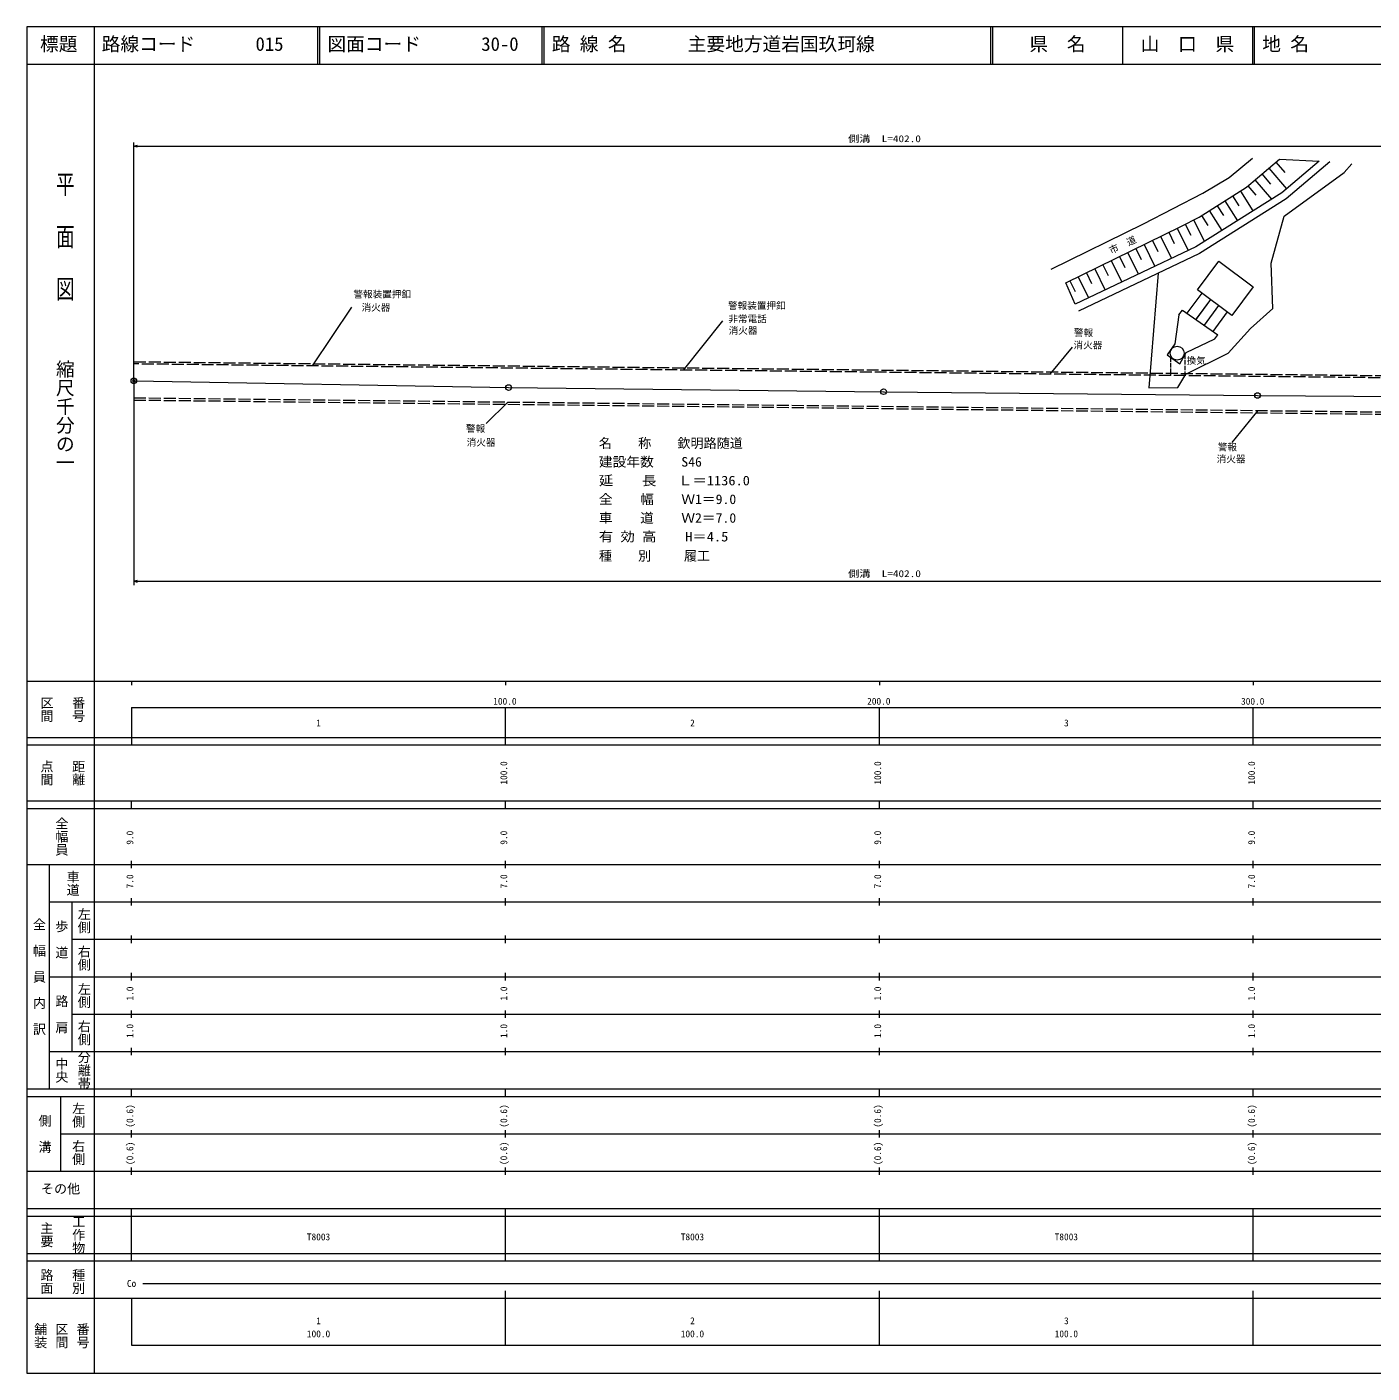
# Model space of a CAD drawing. Units: millimetres, scale not verified. Extents: x -67276 to 572724, y -108066 to 251934.
# Drawn here: x -67276 to 292485, y -108066 to 251934 of the extents above; entities that cross this region are included whole.
import ezdxf
from ezdxf.enums import TextEntityAlignment as Align

# ---------------------------------------------------------------- set-up
doc = ezdxf.new("R2010")
doc.units = ezdxf.units.MM
doc.header["$LTSCALE"] = 1000
doc.header["$PDMODE"] = 32
doc.header["$PDSIZE"] = 500
doc.linetypes.add('USER1', pattern=[4, 3.2, -0.8])
doc.linetypes.add('USER2', pattern=[1.5, 1.2, -0.3])
for name, color, linetype, lineweight in [('M-BGD', 7, 'Continuous', 13), ('M-BMK-LINE', 2, 'Continuous', 13), ('M-BMK-SRVR', 3, 'Continuous', 13), ('M-STR-HTXT', 7, 'Continuous', 13), ('M-STR-STR2', 171, 'Continuous', 13), ('M-TTL', 2, 'Continuous', 13), ('M-TTL-BAND', 7, 'Continuous', 13), ('M-TTL-LINE', 7, 'Continuous', 13), ('M-TTL-TXT', 7, 'Continuous', 13)]:
    doc.layers.add(name, color=color, linetype=linetype, lineweight=lineweight)
doc.layers.add('M-OTRS', color=6, linetype='Continuous')
doc.styles.add('@ＭＳ ゴシック', font='')
doc.styles.add('ＭＳ ゴシック', font='')
doc.styles.get('@ＭＳ ゴシック').set_extended_font_data('@MS Gothic')
doc.styles.get('ＭＳ ゴシック').set_extended_font_data('MS Gothic')

# ---------------------------------------------------------------- blocks, each defined once
blk = doc.blocks.new('BUHIN1')
at = {"color": 3, "linetype": 'Continuous', "lineweight": 13}
for radius in [750, 22.5]:
    blk.add_circle((0, 0), radius, dxfattribs=at)
blk = doc.blocks.new('BUHIN4')
at = {"color": 6, "linetype": 'Continuous', "lineweight": 13}
for radius in [50, 1.5]:
    blk.add_circle((0, 0), radius, dxfattribs=at)
blk = doc.blocks.new('BUHIN3')
at = {"color": 7, "linetype": 'Continuous', "lineweight": 13}
blk.add_lwpolyline([(-288, -1000), (0, 0), (285, -1000)], dxfattribs=at)

msp = doc.modelspace()

# ---------------------------------------------------------------- linework, layer by layer
at = {"layer": 'M-BGD'}
for p, q in [((254279, 211689), (260542, 216793)), ((258861, 209056), (267713, 216581)), ((267713, 216581), (278326, 216043)), ((278326, 216043), (268346, 207606)), ((263034, 212604), (265344, 209887)), ((264906, 214195), (269603, 208668)), ((266777, 215785), (269128, 213020)), ((268984, 201316), (285044, 213005)), ((281228, 215879), (269530, 205988)), ((285044, 213005), (287092, 215280)), ((246235, 201082), (258861, 209056)), ((247189, 207440), (254279, 211689)), ((259291, 209422), (261373, 206973)), ((261163, 211013), (265554, 205846)), ((231353, 199302), (247189, 207440)), ((268346, 207606), (245389, 193140)), ((269530, 205988), (246355, 191385)), ((253108, 205423), (256460, 200116)), ((255185, 206735), (256861, 204080)), ((257261, 208046), (260616, 202735)), ((248954, 202800), (252303, 197497)), ((251031, 204111), (252706, 201459)), ((206689, 187163), (231353, 199302)), ((210585, 183458), (241307, 198591)), ((240332, 198110), (243276, 192134)), ((241307, 198591), (246235, 201082)), ((242529, 199209), (244038, 196224)), ((244721, 200317), (247634, 194555)), ((246878, 201488), (248551, 198838)), ((265494, 188772), (268984, 201316)), ((233722, 194854), (235173, 191909)), ((235925, 195940), (238841, 190020)), ((238129, 197025), (239594, 194051)), ((245389, 193140), (213096, 177753)), ((246355, 191385), (213956, 175947)), ((227111, 191598), (229971, 185793)), ((229315, 192683), (230752, 189767)), ((231518, 193769), (234406, 187907)), ((218298, 187257), (221100, 181567)), ((220501, 188342), (221909, 185483)), ((222704, 189427), (225535, 183680)), ((224908, 190513), (226330, 187625)), ((245833, 181583), (251520, 189255)), ((251520, 189255), (260704, 182448)), ((265937, 176611), (265494, 188772)), ((211687, 184000), (213067, 181198)), ((213891, 185086), (216665, 179453)), ((216094, 186171), (217488, 183341)), ((235293, 186114), (232805, 155452)), ((213096, 177753), (210585, 183458)), ((246943, 180760), (242971, 175404)), ((255016, 174776), (245833, 181583)), ((260704, 182448), (255016, 174776)), ((249273, 179033), (245342, 173733)), ((249274, 179034), (245423, 173842)), ((249274, 179034), (245423, 173842)), ((251442, 177425), (247550, 172177)), ((259958, 171327), (265937, 176611)), ((240830, 174954), (239706, 167175)), ((240830, 174954), (241812, 176221)), ((241812, 176221), (251253, 169567)), ((253772, 175698), (249921, 170506)), ((250460, 168543), (251253, 169567)), ((254022, 164719), (259958, 171327)), ((239706, 167175), (237684, 164235)), ((242756, 164872), (250460, 168543)), ((237684, 164235), (241082, 161873)), ((241082, 161873), (242756, 164872)), ((242664, 159038), (254022, 164719)), ((240533, 155494), (242664, 159038)), ((232805, 155452), (240533, 155494))]:
    msp.add_line(p, q, dxfattribs=at)
at = {"layer": 'M-BGD', "linetype": 'USER2'}
for p, q in [((238616, 163588), (238616, 158719)), ((242444, 164313), (242444, 158675))]:
    msp.add_line(p, q, dxfattribs=at)
at = {"layer": 'M-BGD'}
msp.add_circle((240365, 164681), 1862, dxfattribs=at)
at = {"layer": 'M-BMK-LINE'}
for p, q in [((-38680, 204965), (-38680, 221022)), ((-38680, 157285), (-38680, 204965)), ((-38680, 157285), (-38680, 112916)), ((-38442, 157267), (61542, 155496)), ((61542, 155496), (161836, 154383)), ((161836, 154383), (261850, 153371)), ((261850, 153371), (362221, 152575)), ((-38680, 112916), (-38680, 102683))]:
    msp.add_line(p, q, dxfattribs=at)
at = {"layer": 'M-OTRS'}
msp.add_point((-38680, 157288), dxfattribs=at)
at = {"layer": 'M-STR-HTXT'}
for p, q in [((-38680, 220022), (364203, 220022)), ((9058, 161277), (19592, 177030)), ((108325, 160170), (118855, 173365)), ((206392, 159077), (212354, 166335)), ((61356, 151625), (55538, 145919)), ((255080, 140766), (261992, 149347)), ((-38680, 103683), (364203, 103683))]:
    msp.add_line(p, q, dxfattribs=at)
at = {"layer": 'M-STR-STR2', "linetype": 'USER1'}
for p, q in [((-38673, 162409), (462645, 156820)), ((462638, 156220), (-38680, 161809)), ((-38680, 152161), (462624, 146469)), ((-38673, 152761), (462631, 147069))]:
    msp.add_line(p, q, dxfattribs=at)
at = {"layer": 'M-TTL'}
for p, q in [((-67276, 251934), (-67276, -108066)), ((572724, 251934), (-67276, 251934)), ((-67276, -108066), (572724, -108066))]:
    msp.add_line(p, q, dxfattribs=at)
at = {"layer": 'M-TTL-BAND'}
for p, q in [((-49276, 241934), (-49276, -108066)), ((-67276, 76934), (471724, 76934)), ((-39276, 76934), (-39276, 75934)), ((60724, 76934), (60724, 75934)), ((160724, 76934), (160724, 75934)), ((260724, 76934), (260724, 75934)), ((-39276, 69934), (471724, 69934)), ((-39276, 69934), (-39276, 59934)), ((60724, 59934), (60724, 69934)), ((160724, 59934), (160724, 69934)), ((260724, 59934), (260724, 69934)), ((-67276, 61934), (471724, 61934)), ((-67276, 59934), (471724, 59934)), ((-67276, 44934), (471724, 44934)), ((-39276, 42934), (-39276, 44934)), ((60724, 42934), (60724, 44934)), ((160724, 42934), (160724, 44934)), ((260724, 42934), (260724, 44934)), ((-67276, 42934), (471724, 42934)), ((-39276, 26934), (-39276, 28934)), ((60724, 26934), (60724, 28934)), ((160724, 26934), (160724, 28934)), ((260724, 26934), (260724, 28934)), ((-67276, 27934), (471724, 27934)), ((-61276, -32066), (-61276, 27934)), ((-39276, 16934), (-39276, 18934)), ((60724, 16934), (60724, 18934)), ((160724, 16934), (160724, 18934)), ((260724, 16934), (260724, 18934)), ((-61276, 17934), (471724, 17934)), ((-55276, 17934), (-55276, -22066)), ((-55276, 7934), (471724, 7934)), ((-39276, 6934), (-39276, 8934)), ((60724, 6934), (60724, 8934)), ((160724, 6934), (160724, 8934)), ((260724, 6934), (260724, 8934)), ((-61276, -2066), (471724, -2066)), ((-39276, -3066), (-39276, -1066)), ((60724, -3066), (60724, -1066)), ((160724, -3066), (160724, -1066)), ((260724, -3066), (260724, -1066)), ((-55276, -12066), (471724, -12066)), ((-39276, -13066), (-39276, -11066)), ((60724, -13066), (60724, -11066)), ((160724, -13066), (160724, -11066)), ((260724, -13066), (260724, -11066)), ((-39276, -23066), (-39276, -21066)), ((60724, -23066), (60724, -21066)), ((160724, -23066), (160724, -21066)), ((260724, -23066), (260724, -21066)), ((-61276, -22066), (471724, -22066)), ((-67276, -32066), (471724, -32066)), ((-39276, -34066), (-39276, -32066)), ((60724, -34066), (60724, -32066)), ((160724, -34066), (160724, -32066)), ((260724, -34066), (260724, -32066)), ((-67276, -34066), (471724, -34066)), ((-58276, -34066), (-58276, -54066)), ((-39276, -45066), (-39276, -43066)), ((60724, -45066), (60724, -43066)), ((160724, -45066), (160724, -43066)), ((260724, -45066), (260724, -43066)), ((-58276, -44066), (471724, -44066)), ((-39276, -55066), (-39276, -53066)), ((60724, -55066), (60724, -53066)), ((160724, -55066), (160724, -53066)), ((260724, -55066), (260724, -53066)), ((-67276, -54066), (471724, -54066)), ((-67276, -64066), (471724, -64066)), ((-39276, -66066), (-39276, -64066)), ((60724, -66066), (60724, -64066)), ((160724, -66066), (160724, -64066)), ((260724, -66066), (260724, -64066)), ((-67276, -66066), (471724, -66066)), ((-39276, -76066), (-39276, -66066)), ((60724, -76066), (60724, -66066)), ((60724, -76066), (60724, -66066)), ((160724, -76066), (160724, -66066)), ((160724, -76066), (160724, -66066)), ((260724, -76066), (260724, -66066)), ((260724, -76066), (260724, -66066)), ((-67276, -76066), (471724, -76066)), ((-67276, -78066), (471724, -78066)), ((-39276, -78066), (-39276, -76066)), ((60724, -78066), (60724, -76066)), ((160724, -78066), (160724, -76066)), ((260724, -78066), (260724, -76066)), ((-36276, -84066), (359724, -84066)), ((60724, -100566), (60724, -86066)), ((160724, -100566), (160724, -86066)), ((260724, -100566), (260724, -86066)), ((-67276, -88066), (471724, -88066)), ((-39276, -88066), (-39276, -100566)), ((-39276, -100566), (471724, -100566))]:
    msp.add_line(p, q, dxfattribs=at)
at = {"layer": 'M-TTL-LINE'}
for p, q in [((-49276, 251934), (-49276, 241934)), ((10474, 251934), (10474, 241934)), ((10974, 251934), (10974, 241934)), ((70474, 251934), (70474, 241934)), ((70974, 251934), (70974, 241934)), ((190474, 251934), (190474, 241934)), ((190974, 251934), (190974, 241934)), ((225724, 251934), (225724, 241934)), ((260474, 251934), (260474, 241934)), ((260974, 251934), (260974, 241934)), ((-67276, 241934), (572724, 241934))]:
    msp.add_line(p, q, dxfattribs=at)

# ---------------------------------------------------------------- block references
at = {"layer": 'M-BMK-SRVR'}
for p in [(-38680, 157285), (61542, 155496), (161836, 154383), (261850, 153371)]:
    msp.add_blockref('BUHIN1', p, dxfattribs=at)
at = {"layer": 'M-OTRS'}
msp.add_blockref('BUHIN4', (-38680, 157288), dxfattribs=at)
at = {"layer": 'M-STR-HTXT', "rotation": 90}
for p in [(-38680, 220022), (-38680, 103683)]:
    msp.add_blockref('BUHIN3', p, dxfattribs=at)

# ---------------------------------------------------------------- texts
at = {"layer": 'M-BGD', "style": 'ＭＳ ゴシック'}
msp.add_text('市\u3000道', height=1833, rotation=25.2, dxfattribs=at).set_placement((222901, 190669), align=Align.BOTTOM_LEFT)
msp.add_text('換気', height=1833, dxfattribs=at).set_placement((242887, 161255), align=Align.BOTTOM_LEFT)
at = {"layer": 'M-STR-HTXT', "style": 'ＭＳ ゴシック', "width": 1.2}
for p in [(152339, 220566), (152339, 104249)]:
    msp.add_text('側溝\u3000L=402.0', height=1833, dxfattribs=at).set_placement(p, align=Align.BOTTOM_LEFT)
at = {"layer": 'M-STR-HTXT', "style": 'ＭＳ ゴシック'}
for s, p in [('警報装置押釦', (20062, 178987)), ('消火器', (22237, 175453)), ('警報装置押釦', (120227, 175959)), ('非常電話', (120321, 172375)), ('消火器', (120415, 169262)), ('警報', (212751, 168696)), ('消火器', (212647, 165372)), ('警報', (50149, 143042)), ('消火器', (50338, 139364)), ('警報', (251220, 138110)), ('消火器', (250925, 134911))]:
    msp.add_text(s, height=1833, dxfattribs=at).set_placement(p, align=Align.BOTTOM_LEFT)
at = {"layer": 'M-STR-STR2', "style": 'ＭＳ ゴシック'}
for s, p in [('名\u3000\u3000称\u3000\u3000欽明路随道', (85692, 138570)), ('種\u3000\u3000別\u3000 \u3000履工', (85698, 108444))]:
    msp.add_text(s, height=2566, dxfattribs=at).set_placement(p, align=Align.BOTTOM_LEFT)
for s, width, p in [('建設年数\u3000\u3000S46', 1.05, (85692, 133570)), ('延\u3000\u3000長\u3000 Ｌ＝1136.0', 1.1, (85692, 128570)), ('全\u3000\u3000幅\u3000\u3000Ｗ1＝9.0', 1.05, (85692, 123570)), ('車\u3000\u3000道\u3000\u3000Ｗ2＝7.0', 1.05, (85692, 118570)), ('有 効 高\u3000\u3000H＝4.5', 1.1, (85692, 113570))]:
    msp.add_text(s, height=2566, dxfattribs=dict(at, width=width)).set_placement(p, align=Align.BOTTOM_LEFT)
at = {"layer": 'M-TTL-BAND', "style": '@ＭＳ ゴシック', "width": 1.4}
msp.add_text('平  面  図', height=3666, rotation=270, dxfattribs=at).set_placement((-59999, 213408), align=Align.BOTTOM_LEFT)
at = {"layer": 'M-TTL-BAND'}
for s, height, rotation, style, p in [('縮尺千分の一', 3666, 270, '@ＭＳ ゴシック', (-59999, 162964)), ('区間', 2566, 270, '@ＭＳ ゴシック', (-64026, 72934)), ('番号', 2566, 270, '@ＭＳ ゴシック', (-55526, 72934)), ('点間', 2566, 270, '@ＭＳ ゴシック', (-64026, 55934)), ('距離', 2566, 270, '@ＭＳ ゴシック', (-55526, 55934)), ('100.0', 1833, 90, 'ＭＳ ゴシック', (61724, 49309)), ('100.0', 1833, 90, 'ＭＳ ゴシック', (161724, 49309)), ('100.0', 1833, 90, 'ＭＳ ゴシック', (261724, 49309)), ('全幅員', 2566, 270, '@ＭＳ ゴシック', (-60026, 40684)), ('9.0', 1833, 90, 'ＭＳ ゴシック', (-38276, 33233)), ('9.0', 1833, 90, 'ＭＳ ゴシック', (61724, 33233)), ('9.0', 1833, 90, 'ＭＳ ゴシック', (161724, 33233)), ('9.0', 1833, 90, 'ＭＳ ゴシック', (261724, 33233)), ('車道', 2566, 270, '@ＭＳ ゴシック', (-57026, 26434)), ('7.0', 1833, 90, 'ＭＳ ゴシック', (-38276, 21559)), ('7.0', 1833, 90, 'ＭＳ ゴシック', (61724, 21559)), ('7.0', 1833, 90, 'ＭＳ ゴシック', (161724, 21559)), ('7.0', 1833, 90, 'ＭＳ ゴシック', (261724, 21559)), ('左側', 2566, 270, '@ＭＳ ゴシック', (-54026, 16434)), ('全\u3000幅\u3000員\u3000内\u3000訳', 2566, 270, '@ＭＳ ゴシック', (-66026, 13684)), ('歩\u3000道', 2566, 270, '@ＭＳ ゴシック', (-60026, 13184)), ('右側', 2566, 270, '@ＭＳ ゴシック', (-54026, 6434)), ('路\u3000肩', 2566, 270, '@ＭＳ ゴシック', (-60026, -6816)), ('左側', 2566, 270, '@ＭＳ ゴシック', (-54026, -3566)), ('1.0', 1833, 90, 'ＭＳ ゴシック', (-38276, -8441)), ('1.0', 1833, 90, 'ＭＳ ゴシック', (61724, -8441)), ('1.0', 1833, 90, 'ＭＳ ゴシック', (161724, -8441)), ('1.0', 1833, 90, 'ＭＳ ゴシック', (261724, -8441)), ('右側', 2566, 270, '@ＭＳ ゴシック', (-54026, -13566)), ('1.0', 1833, 90, 'ＭＳ ゴシック', (-38276, -18441)), ('1.0', 1833, 90, 'ＭＳ ゴシック', (61724, -18441)), ('1.0', 1833, 90, 'ＭＳ ゴシック', (161724, -18441)), ('1.0', 1833, 90, 'ＭＳ ゴシック', (261724, -18441)), ('中央', 2566, 270, '@ＭＳ ゴシック', (-60026, -23566)), ('分離帯', 2566, 270, '@ＭＳ ゴシック', (-54026, -21816)), ('左側', 2566, 270, '@ＭＳ ゴシック', (-55526, -35566)), ('側\u3000溝', 2566, 270, '@ＭＳ ゴシック', (-64526, -38816)), ('(0.6)', 1833, 90, 'ＭＳ ゴシック', (-38276, -42427)), ('(0.6)', 1833, 90, 'ＭＳ ゴシック', (61724, -42427)), ('(0.6)', 1833, 90, 'ＭＳ ゴシック', (161724, -42427)), ('(0.6)', 1833, 90, 'ＭＳ ゴシック', (261724, -42427)), ('右側', 2566, 270, '@ＭＳ ゴシック', (-55526, -45566)), ('(0.6)', 1833, 90, 'ＭＳ ゴシック', (-38276, -52427)), ('(0.6)', 1833, 90, 'ＭＳ ゴシック', (61724, -52427)), ('(0.6)', 1833, 90, 'ＭＳ ゴシック', (161724, -52427)), ('(0.6)', 1833, 90, 'ＭＳ ゴシック', (261724, -52427)), ('主要', 2566, 270, '@ＭＳ ゴシック', (-64026, -67566)), ('工作物', 2566, 270, '@ＭＳ ゴシック', (-55526, -65816)), ('路面', 2566, 270, '@ＭＳ ゴシック', (-64026, -80066)), ('種別', 2566, 270, '@ＭＳ ゴシック', (-55526, -80066)), ('舗装', 2566, 270, '@ＭＳ ゴシック', (-65693, -94566)), ('区間', 2566, 270, '@ＭＳ ゴシック', (-60026, -94566)), ('番号', 2566, 270, '@ＭＳ ゴシック', (-54359, -94566))]:
    msp.add_text(s, height=height, rotation=rotation, dxfattribs=dict(at, style=style)).set_placement(p, align=Align.BOTTOM_LEFT)
at = {"layer": 'M-TTL-BAND', "style": 'ＭＳ ゴシック'}
for s, height, p in [('100.0', 1833, (57443, 70128)), ('200.0', 1833, (157443, 70128)), ('300.0', 1833, (257443, 70128)), ('1', 1833, (10099, 64339)), ('2', 1833, (110099, 64339)), ('3', 1833, (210099, 64339)), ('その他', 2566, (-63526, -60816)), ('T8003', 1833, (7599, -73101)), ('T8003', 1833, (107599, -73101)), ('T8003', 1833, (207599, -73101)), ('Co', 1833, (-40526, -85566)), ('1', 1833, (10099, -95543)), ('2', 1833, (110099, -95543)), ('3', 1833, (210099, -95543)), ('100.0', 1833, (7599, -99033)), ('100.0', 1833, (107599, -99033)), ('100.0', 1833, (207599, -99033))]:
    msp.add_text(s, height=height, dxfattribs=at).set_placement(p, align=Align.BOTTOM_LEFT)
at = {"layer": 'M-TTL-TXT', "style": 'ＭＳ ゴシック'}
for s, p in [('標題', (-63776, 244434)), ('路線コード', (-47276, 244434)), ('015', (-6134, 244434)), ('図面コード', (13104, 244434)), ('30-0', (54245, 244434)), ('路 線 名', (73104, 244434)), ('主要地方道岩国玖珂線', (109458, 244434)), ('県\u3000名', (200849, 244434)), ('山\u3000口\u3000県', (230599, 244434)), ('地 名', (263104, 244434))]:
    msp.add_text(s, height=3666, dxfattribs=at).set_placement(p, align=Align.BOTTOM_LEFT)

doc.saveas('drawing.dxf')
